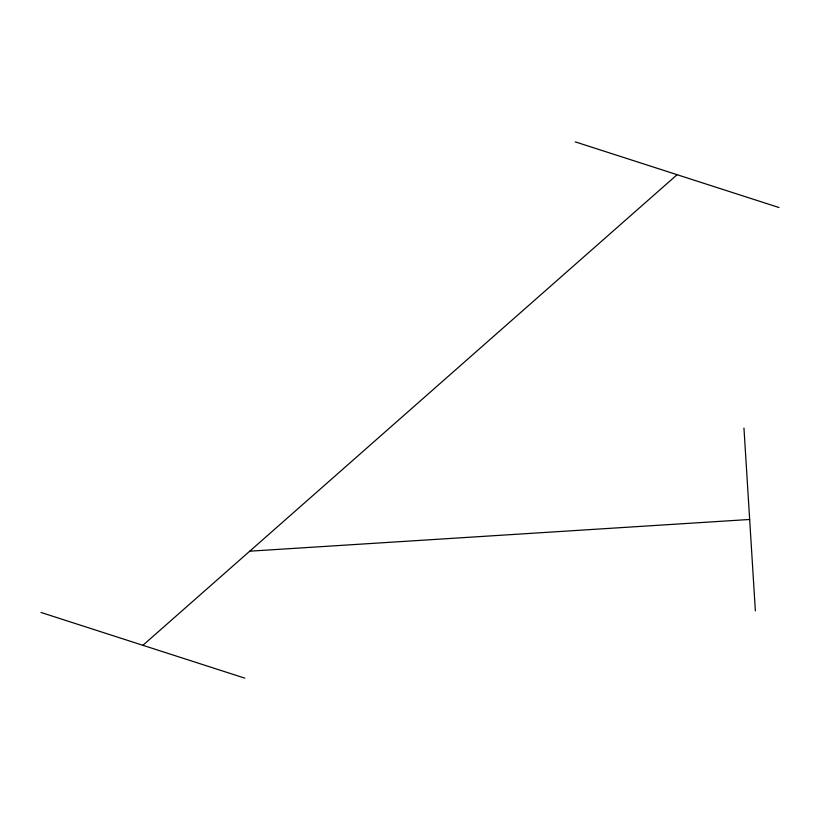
<?xml version="1.0" encoding="UTF-8"?>
<svg xmlns="http://www.w3.org/2000/svg" width="820" height="820" viewBox="0 0 820 820"><rect width="100%" height="100%" fill="white"/><g stroke="black" fill="none" stroke-linecap="round" stroke-linejoin="round"><path stroke-width="1.23" d="M142.895 645.309L677.105 174.691M249.731 551.183L749.654 519.47M575.209 141.86L779 207.532M41 612.468L244.79 678.14M743.955 428.05L755.364 610.88"/></g></svg>
